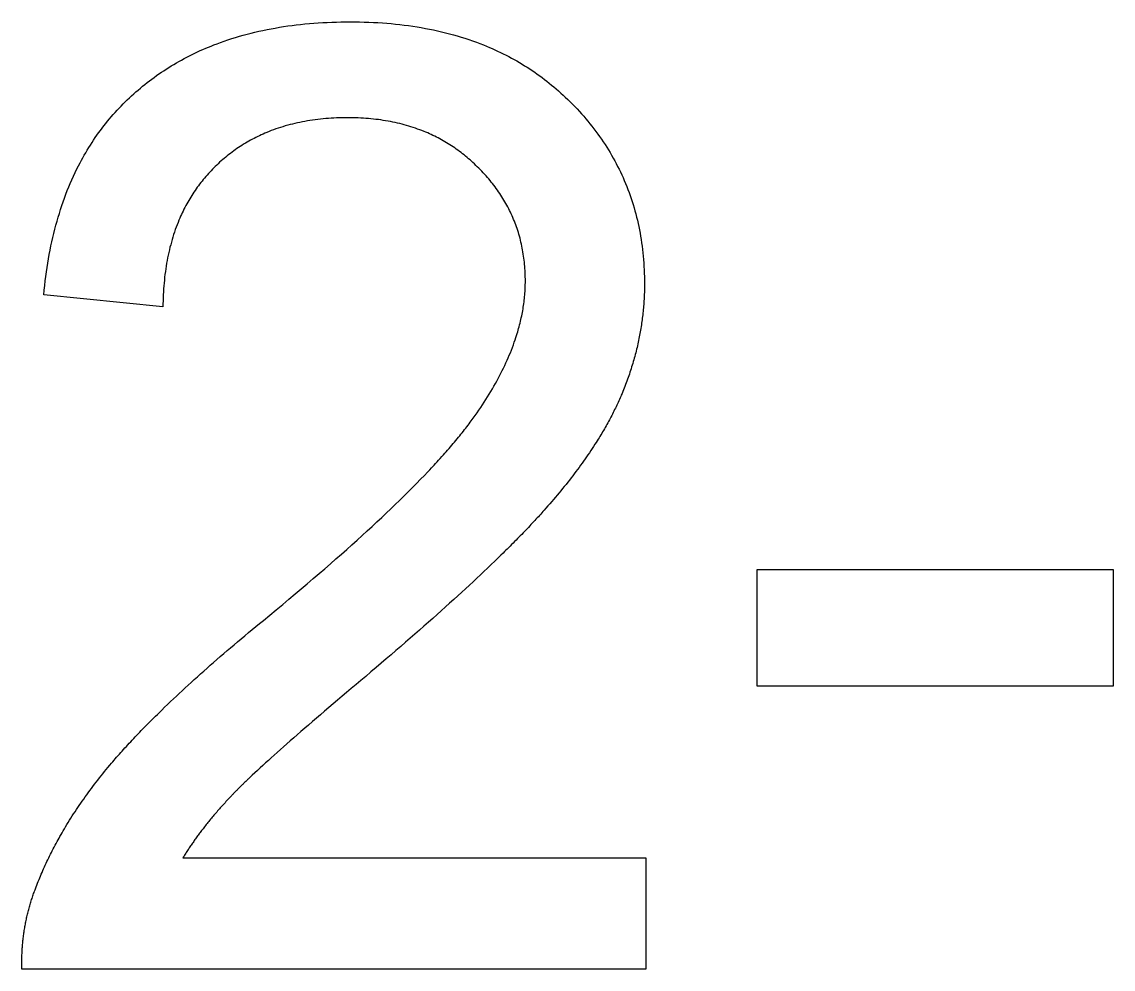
# Model space of a CAD drawing. Extents: x -115 to 95, y -60 to 60.
# Drawn here: x -78.701 to -75.232, y -1.5 to 1.512 of the extents above; entities that cross this region are included whole.
import ezdxf

# ---------------------------------------------------------------- set-up
doc = ezdxf.new("R2010")
doc.units = 0
doc.layers.add('ENGRAVE', color=5, linetype='Continuous')

msp = doc.modelspace()

# ---------------------------------------------------------------- linework, layer by layer
at = {"layer": 'ENGRAVE', "color": 5}
for points in [[(-78.3387, 1.2892), (-78.3316, 1.2953), (-78.3245, 1.3013), (-78.3174, 1.3073), (-78.3102, 1.3132), (-78.3029, 1.3189), (-78.2955, 1.3246), (-78.2881, 1.3302), (-78.2806, 1.3357), (-78.273, 1.3412), (-78.2654, 1.3465), (-78.2577, 1.3518), (-78.2499, 1.3569), (-78.2421, 1.362), (-78.2342, 1.367), (-78.2263, 1.372), (-78.2182, 1.3768), (-78.2101, 1.3816), (-78.202, 1.3862), (-78.1937, 1.3908), (-78.1855, 1.3953), (-78.1771, 1.3997), (-78.1687, 1.404), (-78.1603, 1.4083), (-78.1516, 1.4124), (-78.1429, 1.4166), (-78.1341, 1.4206), (-78.1254, 1.4245), (-78.1168, 1.4282), (-78.1083, 1.4318), (-78.0997, 1.4353), (-78.0907, 1.4389), (-78.0808, 1.4427), (-78.07, 1.4466), (-78.0583, 1.4508), (-78.0461, 1.4549), (-78.0338, 1.459), (-78.0216, 1.4628), (-78.0095, 1.4664), (-77.9973, 1.4698), (-77.9851, 1.4731), (-77.9727, 1.4763), (-77.9602, 1.4793), (-77.9475, 1.4823), (-77.9347, 1.4851), (-77.9218, 1.4877), (-77.9089, 1.4903), (-77.8958, 1.4926), (-77.8826, 1.4949), (-77.8693, 1.497), (-77.8559, 1.499), (-77.8424, 1.5008), (-77.8288, 1.5025), (-77.8151, 1.504), (-77.8013, 1.5055), (-77.7873, 1.5068), (-77.7733, 1.5079), (-77.7592, 1.509), (-77.7449, 1.5099), (-77.7306, 1.5106), (-77.7161, 1.5112), (-77.7015, 1.5116), (-77.6868, 1.5119), (-77.672, 1.5121), (-77.6572, 1.5123)], [(-77.6572, 1.5123), (-77.6424, 1.5121), (-77.6276, 1.5119), (-77.6129, 1.5116), (-77.5983, 1.5111), (-77.5838, 1.5105), (-77.5694, 1.5097), (-77.5552, 1.5088), (-77.541, 1.5077), (-77.527, 1.5065), (-77.5131, 1.5051), (-77.4993, 1.5036), (-77.4856, 1.5019), (-77.4719, 1.5001), (-77.4584, 1.4982), (-77.4451, 1.4961), (-77.4318, 1.4939), (-77.4186, 1.4915), (-77.4056, 1.489), (-77.3926, 1.4864), (-77.3797, 1.4836), (-77.367, 1.4806), (-77.3543, 1.4775), (-77.3418, 1.4743), (-77.3294, 1.4709), (-77.3172, 1.4674), (-77.3051, 1.4638), (-77.293, 1.46), (-77.2808, 1.456), (-77.2686, 1.4517), (-77.2565, 1.4474), (-77.2449, 1.443), (-77.234, 1.4388), (-77.2241, 1.4348), (-77.2149, 1.4309), (-77.2062, 1.4271), (-77.1975, 1.4232), (-77.1888, 1.4192), (-77.1799, 1.415), (-77.171, 1.4106), (-77.1622, 1.4062), (-77.1535, 1.4017), (-77.1449, 1.3971), (-77.1364, 1.3924), (-77.128, 1.3877), (-77.1196, 1.3828), (-77.1113, 1.3779), (-77.1031, 1.3728), (-77.0949, 1.3677), (-77.0868, 1.3625), (-77.0788, 1.3571), (-77.0708, 1.3517), (-77.0629, 1.3462), (-77.0551, 1.3406), (-77.0474, 1.3349), (-77.0397, 1.3291), (-77.0321, 1.3232), (-77.0245, 1.3173), (-77.0171, 1.3112), (-77.0097, 1.3051), (-77.0024, 1.2988), (-76.9951, 1.2924), (-76.988, 1.2859), (-76.9808, 1.2794), (-76.9737, 1.2729)], [(-78.6313, 0.6446), (-78.6298, 0.6592), (-78.6282, 0.6738), (-78.6266, 0.6884), (-78.6248, 0.7028), (-78.6229, 0.717), (-78.6208, 0.7311), (-78.6186, 0.7451), (-78.6163, 0.7589), (-78.6138, 0.7726), (-78.6112, 0.7863), (-78.6085, 0.7997), (-78.6056, 0.8131), (-78.6026, 0.8264), (-78.5995, 0.8395), (-78.5962, 0.8525), (-78.5929, 0.8653), (-78.5893, 0.8781), (-78.5857, 0.8907), (-78.5819, 0.9032), (-78.578, 0.9156), (-78.574, 0.9279), (-78.5698, 0.94), (-78.5655, 0.952), (-78.5611, 0.9638), (-78.5566, 0.9755), (-78.5519, 0.9871), (-78.5471, 0.9986), (-78.542, 1.0101), (-78.5367, 1.0218), (-78.5314, 1.0333), (-78.526, 1.0443), (-78.5209, 1.0545), (-78.5161, 1.0637), (-78.5116, 1.0722), (-78.5072, 1.0802), (-78.5027, 1.0881), (-78.4981, 1.0962), (-78.4932, 1.1043), (-78.4883, 1.1125), (-78.4832, 1.1206), (-78.4781, 1.1285), (-78.4729, 1.1364), (-78.4677, 1.1441), (-78.4624, 1.1518), (-78.457, 1.1594), (-78.4515, 1.1669), (-78.4459, 1.1743), (-78.4403, 1.1817), (-78.4345, 1.189), (-78.4287, 1.1962), (-78.4228, 1.2034), (-78.4168, 1.2105), (-78.4108, 1.2174), (-78.4046, 1.2243), (-78.3984, 1.2312), (-78.3921, 1.2379), (-78.3857, 1.2446), (-78.3792, 1.2512), (-78.3727, 1.2578), (-78.366, 1.2642), (-78.3593, 1.2705), (-78.3525, 1.2768), (-78.3456, 1.283), (-78.3387, 1.2892)], [(-76.9737, 1.2729), (-76.9661, 1.2654), (-76.9585, 1.2579), (-76.951, 1.2503), (-76.9435, 1.2428), (-76.9363, 1.2351), (-76.9291, 1.2274), (-76.9221, 1.2196), (-76.9153, 1.2118), (-76.9085, 1.2039), (-76.9019, 1.196), (-76.8953, 1.188), (-76.8889, 1.18), (-76.8826, 1.1719), (-76.8765, 1.1637), (-76.8704, 1.1555), (-76.8645, 1.1472), (-76.8587, 1.1389), (-76.853, 1.1306), (-76.8475, 1.1221), (-76.842, 1.1136), (-76.8367, 1.1051), (-76.8315, 1.0965), (-76.8264, 1.0879), (-76.8215, 1.0792), (-76.8166, 1.0704), (-76.8119, 1.0616), (-76.8073, 1.0527), (-76.8029, 1.0438), (-76.7985, 1.0349), (-76.7943, 1.0259), (-76.7902, 1.0168), (-76.7862, 1.0076), (-76.7822, 0.9983), (-76.7784, 0.9888), (-76.7747, 0.9793), (-76.7711, 0.9697), (-76.7677, 0.9601), (-76.7644, 0.9505), (-76.7612, 0.9408), (-76.7581, 0.931), (-76.7552, 0.9212), (-76.7523, 0.9113), (-76.7496, 0.9014), (-76.7471, 0.8914), (-76.7446, 0.8813), (-76.7423, 0.8712), (-76.7401, 0.861), (-76.7381, 0.8508), (-76.7361, 0.8405), (-76.7343, 0.8302), (-76.7326, 0.8198), (-76.7311, 0.8093), (-76.7296, 0.7988), (-76.7283, 0.7882), (-76.7271, 0.7776), (-76.726, 0.7669), (-76.7251, 0.7562), (-76.7243, 0.7454), (-76.7236, 0.7345), (-76.723, 0.7236), (-76.7226, 0.7126), (-76.7224, 0.7016), (-76.7222, 0.6905), (-76.722, 0.6794)], [(-77.6654, 1.2074), (-77.6743, 1.2073), (-77.6832, 1.2071), (-77.6921, 1.2069), (-77.7009, 1.2066), (-77.7096, 1.2062), (-77.7183, 1.2057), (-77.7269, 1.2051), (-77.7354, 1.2044), (-77.7439, 1.2037), (-77.7523, 1.2028), (-77.7607, 1.2018), (-77.769, 1.2008), (-77.7772, 1.1997), (-77.7854, 1.1984), (-77.7935, 1.1971), (-77.8015, 1.1957), (-77.8095, 1.1942), (-77.8175, 1.1926), (-77.8253, 1.1909), (-77.8331, 1.1891), (-77.8409, 1.1872), (-77.8486, 1.1853), (-77.8562, 1.1832), (-77.8638, 1.1811), (-77.8712, 1.1789), (-77.8786, 1.1766), (-77.886, 1.1741), (-77.8934, 1.1716), (-77.9009, 1.1689), (-77.9082, 1.1662), (-77.9153, 1.1634), (-77.9221, 1.1607), (-77.9284, 1.158), (-77.9343, 1.1554), (-77.94, 1.1529), (-77.9457, 1.1502), (-77.9514, 1.1475), (-77.9571, 1.1446), (-77.9628, 1.1417), (-77.9685, 1.1387), (-77.9742, 1.1357), (-77.9797, 1.1326), (-77.9853, 1.1294), (-77.9907, 1.1262), (-77.9961, 1.1229), (-78.0015, 1.1195), (-78.0069, 1.1161), (-78.0122, 1.1126), (-78.0175, 1.109), (-78.0227, 1.1054), (-78.0278, 1.1017), (-78.033, 1.098), (-78.038, 1.0941), (-78.0431, 1.0903), (-78.0481, 1.0863), (-78.053, 1.0823), (-78.0579, 1.0782), (-78.0628, 1.0741), (-78.0676, 1.0698), (-78.0724, 1.0655), (-78.0771, 1.0612), (-78.0818, 1.0567), (-78.0864, 1.0522), (-78.0911, 1.0477)], [(-77.2582, 1.0559), (-77.2627, 1.0602), (-77.2673, 1.0645), (-77.2719, 1.0688), (-77.2765, 1.073), (-77.2812, 1.0771), (-77.2859, 1.0811), (-77.2907, 1.0851), (-77.2955, 1.089), (-77.3003, 1.0928), (-77.3052, 1.0966), (-77.3101, 1.1003), (-77.3151, 1.104), (-77.3201, 1.1075), (-77.3251, 1.1111), (-77.3302, 1.1145), (-77.3354, 1.1179), (-77.3405, 1.1213), (-77.3457, 1.1245), (-77.351, 1.1278), (-77.3563, 1.1309), (-77.3616, 1.134), (-77.3669, 1.137), (-77.3723, 1.14), (-77.3778, 1.1429), (-77.3833, 1.1457), (-77.3889, 1.1485), (-77.3945, 1.1512), (-77.4, 1.1538), (-77.4055, 1.1563), (-77.411, 1.1588), (-77.4168, 1.1612), (-77.4228, 1.1637), (-77.4293, 1.1663), (-77.4361, 1.1689), (-77.4431, 1.1714), (-77.4501, 1.1739), (-77.4572, 1.1763), (-77.4642, 1.1786), (-77.4712, 1.1807), (-77.4783, 1.1828), (-77.4854, 1.1848), (-77.4927, 1.1867), (-77.5, 1.1886), (-77.5073, 1.1903), (-77.5147, 1.192), (-77.5222, 1.1936), (-77.5296, 1.195), (-77.5372, 1.1965), (-77.5448, 1.1978), (-77.5525, 1.199), (-77.5602, 1.2002), (-77.568, 1.2012), (-77.5758, 1.2022), (-77.5837, 1.2031), (-77.5916, 1.2039), (-77.5996, 1.2046), (-77.6076, 1.2053), (-77.6157, 1.2058), (-77.6238, 1.2063), (-77.6321, 1.2067), (-77.6403, 1.2069), (-77.6487, 1.2071), (-77.657, 1.2073), (-77.6654, 1.2074)], [(-78.0911, 1.0477), (-78.0954, 1.0433), (-78.0998, 1.0388), (-78.1041, 1.0342), (-78.1083, 1.0296), (-78.1125, 1.025), (-78.1166, 1.0203), (-78.1206, 1.0156), (-78.1246, 1.0108), (-78.1285, 1.0059), (-78.1323, 1.0011), (-78.1361, 0.9961), (-78.1399, 0.9912), (-78.1435, 0.9861), (-78.1472, 0.9811), (-78.1507, 0.976), (-78.1542, 0.9708), (-78.1576, 0.9656), (-78.161, 0.9603), (-78.1643, 0.955), (-78.1676, 0.9496), (-78.1707, 0.9443), (-78.1739, 0.9388), (-78.1769, 0.9333), (-78.1799, 0.9278), (-78.1829, 0.9221), (-78.1858, 0.9164), (-78.1886, 0.9107), (-78.1913, 0.9051), (-78.1939, 0.8996), (-78.1965, 0.894), (-78.1991, 0.8881), (-78.2018, 0.8817), (-78.2046, 0.8747), (-78.2076, 0.8671), (-78.2106, 0.8593), (-78.2135, 0.8514), (-78.2162, 0.8435), (-78.2188, 0.8356), (-78.2213, 0.8277), (-78.2236, 0.8198), (-78.2259, 0.8118), (-78.2281, 0.8036), (-78.2303, 0.7954), (-78.2323, 0.7871), (-78.2342, 0.7787), (-78.2361, 0.7703), (-78.2378, 0.7618), (-78.2394, 0.7532), (-78.241, 0.7445), (-78.2424, 0.7358), (-78.2438, 0.727), (-78.245, 0.7181), (-78.2462, 0.7091), (-78.2473, 0.7001), (-78.2482, 0.691), (-78.2491, 0.6818), (-78.2499, 0.6726), (-78.2506, 0.6633), (-78.2512, 0.6539), (-78.2517, 0.6444), (-78.2521, 0.6348), (-78.2523, 0.6251), (-78.2525, 0.6154), (-78.2527, 0.6057)], [(-77.1006, 0.6876), (-77.1007, 0.6944), (-77.1008, 0.7012), (-77.101, 0.708), (-77.1012, 0.7148), (-77.1016, 0.7215), (-77.102, 0.7282), (-77.1025, 0.7348), (-77.1031, 0.7415), (-77.1038, 0.748), (-77.1045, 0.7546), (-77.1053, 0.7611), (-77.1062, 0.7676), (-77.1072, 0.774), (-77.1082, 0.7804), (-77.1093, 0.7868), (-77.1105, 0.7931), (-77.1118, 0.7994), (-77.1132, 0.8057), (-77.1146, 0.812), (-77.1161, 0.8182), (-77.1177, 0.8243), (-77.1194, 0.8305), (-77.1211, 0.8366), (-77.123, 0.8426), (-77.1249, 0.8487), (-77.1268, 0.8547), (-77.1289, 0.8606), (-77.131, 0.8666), (-77.1332, 0.8725), (-77.1355, 0.8783), (-77.1379, 0.8841), (-77.1403, 0.8899), (-77.1428, 0.8957), (-77.1454, 0.9013), (-77.1481, 0.907), (-77.1508, 0.9126), (-77.1536, 0.9181), (-77.1565, 0.9237), (-77.1594, 0.9292), (-77.1625, 0.9347), (-77.1656, 0.9401), (-77.1688, 0.9455), (-77.172, 0.9509), (-77.1754, 0.9562), (-77.1788, 0.9615), (-77.1823, 0.9668), (-77.1859, 0.972), (-77.1895, 0.9772), (-77.1932, 0.9824), (-77.197, 0.9876), (-77.2009, 0.9927), (-77.2048, 0.9977), (-77.2089, 1.0028), (-77.213, 1.0078), (-77.2171, 1.0127), (-77.2214, 1.0177), (-77.2257, 1.0226), (-77.2301, 1.0274), (-77.2346, 1.0323), (-77.2392, 1.0371), (-77.2438, 1.0418), (-77.2486, 1.0465), (-77.2534, 1.0512), (-77.2582, 1.0559)], [(-77.2725, 0.2435), (-77.2664, 0.2521), (-77.2603, 0.2606), (-77.2543, 0.2691), (-77.2484, 0.2777), (-77.2426, 0.2862), (-77.237, 0.2946), (-77.2315, 0.3031), (-77.2261, 0.3115), (-77.2208, 0.3199), (-77.2156, 0.3283), (-77.2106, 0.3367), (-77.2056, 0.3451), (-77.2008, 0.3534), (-77.196, 0.3618), (-77.1914, 0.3701), (-77.1869, 0.3784), (-77.1826, 0.3867), (-77.1783, 0.3949), (-77.1742, 0.4032), (-77.1701, 0.4114), (-77.1662, 0.4196), (-77.1624, 0.4278), (-77.1587, 0.436), (-77.1551, 0.4441), (-77.1517, 0.4522), (-77.1483, 0.4602), (-77.1451, 0.4683), (-77.1419, 0.4766), (-77.1388, 0.485), (-77.1358, 0.4934), (-77.133, 0.5014), (-77.1306, 0.5087), (-77.1285, 0.5152), (-77.1267, 0.5209), (-77.1251, 0.5263), (-77.1235, 0.5316), (-77.122, 0.5371), (-77.1204, 0.5428), (-77.1189, 0.5485), (-77.1175, 0.5543), (-77.1161, 0.56), (-77.1147, 0.5657), (-77.1135, 0.5713), (-77.1123, 0.5769), (-77.1112, 0.5825), (-77.1101, 0.5881), (-77.1091, 0.5937), (-77.1081, 0.5993), (-77.1072, 0.6049), (-77.1063, 0.6105), (-77.1056, 0.616), (-77.1048, 0.6216), (-77.1042, 0.6271), (-77.1035, 0.6327), (-77.103, 0.6382), (-77.1025, 0.6437), (-77.102, 0.6493), (-77.1017, 0.6548), (-77.1013, 0.6603), (-77.1011, 0.6657), (-77.1009, 0.6712), (-77.1008, 0.6767), (-77.1007, 0.6821), (-77.1006, 0.6876)], [(-76.722, 0.6794), (-76.7221, 0.6739), (-76.7221, 0.6684), (-76.7222, 0.6629), (-76.7223, 0.6574), (-76.7225, 0.652), (-76.7226, 0.6465), (-76.7229, 0.641), (-76.7231, 0.6355), (-76.7234, 0.6301), (-76.7237, 0.6246), (-76.7241, 0.6191), (-76.7245, 0.6137), (-76.7249, 0.6082), (-76.7254, 0.6028), (-76.7259, 0.5973), (-76.7264, 0.5919), (-76.727, 0.5864), (-76.7276, 0.581), (-76.7282, 0.5755), (-76.7289, 0.5701), (-76.7296, 0.5647), (-76.7303, 0.5592), (-76.7311, 0.5538), (-76.7319, 0.5484), (-76.7327, 0.543), (-76.7336, 0.5375), (-76.7345, 0.5321), (-76.7355, 0.5267), (-76.7364, 0.5213), (-76.7374, 0.516), (-76.7385, 0.5106), (-76.7396, 0.5051), (-76.7407, 0.4995), (-76.7419, 0.4938), (-76.7432, 0.4881), (-76.7445, 0.4824), (-76.7458, 0.4768), (-76.7472, 0.4711), (-76.7486, 0.4655), (-76.75, 0.4599), (-76.7515, 0.4542), (-76.753, 0.4486), (-76.7545, 0.4429), (-76.7561, 0.4373), (-76.7577, 0.4317), (-76.7594, 0.4261), (-76.7611, 0.4204), (-76.7628, 0.4148), (-76.7646, 0.4092), (-76.7664, 0.4036), (-76.7682, 0.398), (-76.7701, 0.3924), (-76.7721, 0.3868), (-76.774, 0.3812), (-76.776, 0.3756), (-76.7781, 0.37), (-76.7801, 0.3644), (-76.7822, 0.3588), (-76.7844, 0.3532), (-76.7866, 0.3477), (-76.7888, 0.3421), (-76.7911, 0.3365), (-76.7934, 0.3309), (-76.7957, 0.3254)], [(-78.2527, 0.6057), (-78.6313, 0.6446)], [(-76.7957, 0.3254), (-76.7977, 0.3208), (-76.7997, 0.3162), (-76.8017, 0.3116), (-76.8038, 0.3069), (-76.8059, 0.3023), (-76.808, 0.2977), (-76.8102, 0.293), (-76.8124, 0.2884), (-76.8146, 0.2838), (-76.8169, 0.2791), (-76.8192, 0.2744), (-76.8215, 0.2698), (-76.8239, 0.2651), (-76.8263, 0.2604), (-76.8288, 0.2557), (-76.8312, 0.251), (-76.8337, 0.2463), (-76.8363, 0.2416), (-76.8389, 0.2369), (-76.8415, 0.2322), (-76.8441, 0.2275), (-76.8468, 0.2228), (-76.8495, 0.218), (-76.8523, 0.2132), (-76.8551, 0.2084), (-76.858, 0.2036), (-76.8608, 0.1988), (-76.8636, 0.1942), (-76.8664, 0.1897), (-76.8692, 0.1852), (-76.8722, 0.1804), (-76.8755, 0.175), (-76.8794, 0.169), (-76.8836, 0.1624), (-76.8881, 0.1556), (-76.8927, 0.1487), (-76.8972, 0.1419), (-76.9017, 0.1353), (-76.9062, 0.1288), (-76.9108, 0.1222), (-76.9155, 0.1156), (-76.9203, 0.1089), (-76.9251, 0.1022), (-76.93, 0.0955), (-76.935, 0.0888), (-76.94, 0.082), (-76.9451, 0.0753), (-76.9502, 0.0686), (-76.9554, 0.0618), (-76.9607, 0.0551), (-76.966, 0.0483), (-76.9714, 0.0415), (-76.9769, 0.0347), (-76.9824, 0.0279), (-76.988, 0.021), (-76.9937, 0.0142), (-76.9994, 0.0074), (-77.0052, 0.0005), (-77.011, -0.0064), (-77.017, -0.0133), (-77.023, -0.0202), (-77.029, -0.0271), (-77.0351, -0.034), (-77.0413, -0.0409)], [(-77.9335, -0.3909), (-77.9129, -0.3739), (-77.8924, -0.3569), (-77.872, -0.34), (-77.852, -0.3233), (-77.8323, -0.3068), (-77.8129, -0.2905), (-77.7939, -0.2743), (-77.7751, -0.2583), (-77.7566, -0.2424), (-77.7384, -0.2267), (-77.7205, -0.2111), (-77.7029, -0.1957), (-77.6856, -0.1804), (-77.6685, -0.1653), (-77.6518, -0.1503), (-77.6354, -0.1355), (-77.6192, -0.1209), (-77.6034, -0.1064), (-77.5878, -0.0921), (-77.5725, -0.0779), (-77.5574, -0.0637), (-77.5427, -0.0498), (-77.5283, -0.0361), (-77.5143, -0.0226), (-77.5007, -0.0095), (-77.4874, 0.0035), (-77.4742, 0.0166), (-77.4607, 0.0301), (-77.447, 0.044), (-77.4338, 0.0576), (-77.4218, 0.07), (-77.4118, 0.0804), (-77.4045, 0.088), (-77.3992, 0.0937), (-77.395, 0.0982), (-77.391, 0.1026), (-77.3865, 0.1075), (-77.3815, 0.1129), (-77.3763, 0.1186), (-77.3711, 0.1243), (-77.3662, 0.1297), (-77.3614, 0.1351), (-77.3568, 0.1403), (-77.3523, 0.1454), (-77.3477, 0.1506), (-77.3432, 0.1558), (-77.3388, 0.1609), (-77.3343, 0.1661), (-77.33, 0.1712), (-77.3258, 0.1762), (-77.3216, 0.1812), (-77.3174, 0.1862), (-77.3133, 0.1912), (-77.3093, 0.1961), (-77.3054, 0.201), (-77.3015, 0.2058), (-77.2976, 0.2107), (-77.2939, 0.2155), (-77.2901, 0.2202), (-77.2865, 0.2249), (-77.2829, 0.2296), (-77.2794, 0.2343), (-77.276, 0.2389), (-77.2725, 0.2435)], [(-77.0413, -0.0409), (-77.0448, -0.0449), (-77.0484, -0.049), (-77.052, -0.053), (-77.0557, -0.0571), (-77.0594, -0.0612), (-77.0632, -0.0653), (-77.067, -0.0695), (-77.0709, -0.0737), (-77.0748, -0.0779), (-77.0788, -0.0822), (-77.0828, -0.0865), (-77.0869, -0.0908), (-77.091, -0.0952), (-77.0951, -0.0995), (-77.0993, -0.104), (-77.1036, -0.1084), (-77.1079, -0.1129), (-77.1123, -0.1174), (-77.1167, -0.122), (-77.1211, -0.1265), (-77.1256, -0.131), (-77.1301, -0.1356), (-77.1347, -0.1403), (-77.1394, -0.1451), (-77.1444, -0.15), (-77.1493, -0.155), (-77.1541, -0.1598), (-77.1585, -0.1642), (-77.1625, -0.1681), (-77.1666, -0.1722), (-77.1717, -0.1772), (-77.1783, -0.1837), (-77.1872, -0.1923), (-77.1977, -0.2025), (-77.2091, -0.2135), (-77.2209, -0.2248), (-77.2325, -0.2358), (-77.2438, -0.2466), (-77.2552, -0.2572), (-77.2667, -0.268), (-77.2785, -0.279), (-77.2907, -0.2902), (-77.3031, -0.3016), (-77.3156, -0.3131), (-77.3284, -0.3247), (-77.3413, -0.3365), (-77.3545, -0.3483), (-77.3678, -0.3603), (-77.3813, -0.3723), (-77.395, -0.3846), (-77.409, -0.3969), (-77.4231, -0.4094), (-77.4374, -0.422), (-77.452, -0.4347), (-77.4667, -0.4476), (-77.4816, -0.4606), (-77.4967, -0.4737), (-77.512, -0.4869), (-77.5275, -0.5002), (-77.5433, -0.5137), (-77.5593, -0.5274), (-77.5754, -0.5412), (-77.5917, -0.555), (-77.6081, -0.5689)], [(-76.3639, -0.5996), (-76.3639, -0.2292)], [(-76.3639, -0.2292), (-75.2323, -0.2292)], [(-75.2323, -0.2292), (-75.2323, -0.5996)], [(-78.4164, -0.8452), (-78.4123, -0.8404), (-78.4082, -0.8356), (-78.404, -0.8308), (-78.3998, -0.8259), (-78.3955, -0.8211), (-78.3912, -0.8162), (-78.3869, -0.8114), (-78.3825, -0.8064), (-78.378, -0.8015), (-78.3736, -0.7966), (-78.369, -0.7916), (-78.3645, -0.7867), (-78.3599, -0.7817), (-78.3552, -0.7767), (-78.3505, -0.7716), (-78.3457, -0.7666), (-78.341, -0.7615), (-78.3361, -0.7564), (-78.3312, -0.7513), (-78.3263, -0.7462), (-78.3214, -0.7411), (-78.3164, -0.736), (-78.3114, -0.7308), (-78.3062, -0.7256), (-78.301, -0.7202), (-78.2957, -0.7149), (-78.2904, -0.7096), (-78.2854, -0.7046), (-78.2807, -0.6999), (-78.2758, -0.695), (-78.2704, -0.6897), (-78.264, -0.6834), (-78.2562, -0.6759), (-78.2475, -0.6674), (-78.2382, -0.6584), (-78.2287, -0.6493), (-78.2193, -0.6405), (-78.2101, -0.6318), (-78.201, -0.6232), (-78.1917, -0.6146), (-78.1822, -0.6058), (-78.1726, -0.597), (-78.1628, -0.588), (-78.153, -0.5791), (-78.143, -0.5701), (-78.1329, -0.561), (-78.1228, -0.552), (-78.1125, -0.5429), (-78.1021, -0.5337), (-78.0916, -0.5245), (-78.081, -0.5152), (-78.0703, -0.5059), (-78.0595, -0.4966), (-78.0486, -0.4872), (-78.0376, -0.4778), (-78.0264, -0.4683), (-78.0152, -0.4588), (-78.0039, -0.4492), (-77.9924, -0.4396), (-77.9808, -0.4299), (-77.9691, -0.4202), (-77.9573, -0.4105), (-77.9454, -0.4007), (-77.9335, -0.3909)], [(-77.6081, -0.5689), (-77.6235, -0.5819), (-77.6388, -0.5947), (-77.654, -0.6075), (-77.6689, -0.6201), (-77.6834, -0.6324), (-77.6977, -0.6445), (-77.7117, -0.6564), (-77.7254, -0.6681), (-77.7388, -0.6796), (-77.752, -0.6909), (-77.7649, -0.702), (-77.7776, -0.7129), (-77.79, -0.7236), (-77.8021, -0.7341), (-77.8139, -0.7444), (-77.8255, -0.7545), (-77.8368, -0.7643), (-77.8479, -0.774), (-77.8586, -0.7835), (-77.8692, -0.7928), (-77.8795, -0.802), (-77.8895, -0.8109), (-77.8992, -0.8196), (-77.9086, -0.828), (-77.9176, -0.8361), (-77.9263, -0.844), (-77.935, -0.8519), (-77.9437, -0.86), (-77.9526, -0.8682), (-77.9611, -0.8762), (-77.9687, -0.8832), (-77.9746, -0.8888), (-77.9784, -0.8924), (-77.9807, -0.8946), (-77.9822, -0.896), (-77.9835, -0.8972), (-77.9852, -0.8989), (-77.9873, -0.9009), (-77.9896, -0.9032), (-77.992, -0.9054), (-77.9941, -0.9075), (-77.9962, -0.9094), (-77.9981, -0.9113), (-78, -0.9132), (-78.0019, -0.9151), (-78.0038, -0.917), (-78.0057, -0.9188), (-78.0076, -0.9207), (-78.0095, -0.9225), (-78.0113, -0.9243), (-78.0131, -0.9261), (-78.0148, -0.9279), (-78.0165, -0.9296), (-78.0182, -0.9314), (-78.0199, -0.9331), (-78.0216, -0.9347), (-78.0232, -0.9364), (-78.0248, -0.9381), (-78.0263, -0.9397), (-78.0279, -0.9413), (-78.0294, -0.9428), (-78.0309, -0.9444), (-78.0323, -0.9459), (-78.0338, -0.9475)], [(-75.2323, -0.5996), (-76.3639, -0.5996)], [(-78.6579, -1.2442), (-78.6557, -1.2384), (-78.6535, -1.2326), (-78.6512, -1.2269), (-78.649, -1.2211), (-78.6466, -1.2153), (-78.6443, -1.2095), (-78.6419, -1.2038), (-78.6394, -1.198), (-78.637, -1.1922), (-78.6345, -1.1865), (-78.6319, -1.1807), (-78.6293, -1.175), (-78.6267, -1.1692), (-78.624, -1.1634), (-78.6213, -1.1577), (-78.6186, -1.152), (-78.6158, -1.1462), (-78.613, -1.1405), (-78.6102, -1.1347), (-78.6073, -1.129), (-78.6044, -1.1233), (-78.6015, -1.1175), (-78.5985, -1.1118), (-78.5954, -1.1061), (-78.5924, -1.1003), (-78.5892, -1.0945), (-78.5861, -1.0888), (-78.583, -1.0832), (-78.5799, -1.0776), (-78.5767, -1.0721), (-78.5734, -1.0664), (-78.5699, -1.0603), (-78.5661, -1.0539), (-78.5621, -1.0471), (-78.5579, -1.0402), (-78.5536, -1.0332), (-78.5494, -1.0264), (-78.5451, -1.0196), (-78.5409, -1.0129), (-78.5365, -1.0062), (-78.5321, -0.9995), (-78.5277, -0.9927), (-78.5232, -0.986), (-78.5186, -0.9792), (-78.514, -0.9725), (-78.5093, -0.9657), (-78.5046, -0.959), (-78.4998, -0.9523), (-78.495, -0.9456), (-78.4901, -0.9389), (-78.4852, -0.9321), (-78.4802, -0.9254), (-78.4752, -0.9187), (-78.4701, -0.912), (-78.465, -0.9053), (-78.4598, -0.8986), (-78.4546, -0.8919), (-78.4493, -0.8852), (-78.4439, -0.8785), (-78.4385, -0.8719), (-78.4331, -0.8652), (-78.4276, -0.8585), (-78.422, -0.8518), (-78.4164, -0.8452)], [(-78.0338, -0.9475), (-78.0369, -0.9508), (-78.04, -0.9541), (-78.0431, -0.9574), (-78.0462, -0.9607), (-78.0493, -0.964), (-78.0524, -0.9673), (-78.0554, -0.9706), (-78.0584, -0.9739), (-78.0614, -0.9772), (-78.0644, -0.9805), (-78.0674, -0.9838), (-78.0703, -0.9871), (-78.0732, -0.9904), (-78.0761, -0.9937), (-78.079, -0.997), (-78.0819, -1.0003), (-78.0848, -1.0036), (-78.0876, -1.0069), (-78.0904, -1.0103), (-78.0932, -1.0136), (-78.096, -1.0169), (-78.0988, -1.0202), (-78.1015, -1.0235), (-78.1042, -1.0268), (-78.1069, -1.0301), (-78.1096, -1.0335), (-78.1122, -1.0368), (-78.1149, -1.0401), (-78.1176, -1.0435), (-78.1203, -1.0469), (-78.1229, -1.0503), (-78.1253, -1.0534), (-78.1277, -1.0565), (-78.1299, -1.0593), (-78.132, -1.0622), (-78.1341, -1.065), (-78.1362, -1.0678), (-78.1384, -1.0707), (-78.1405, -1.0736), (-78.1426, -1.0765), (-78.1448, -1.0794), (-78.1468, -1.0823), (-78.1489, -1.0852), (-78.151, -1.088), (-78.153, -1.0909), (-78.155, -1.0938), (-78.1571, -1.0967), (-78.1591, -1.0996), (-78.1611, -1.1025), (-78.163, -1.1054), (-78.165, -1.1083), (-78.167, -1.1112), (-78.1689, -1.1141), (-78.1708, -1.117), (-78.1727, -1.1199), (-78.1746, -1.1228), (-78.1765, -1.1257), (-78.1784, -1.1286), (-78.1802, -1.1315), (-78.1821, -1.1344), (-78.1839, -1.1373), (-78.1857, -1.1402), (-78.1875, -1.1431), (-78.1893, -1.146)], [(-78.1893, -1.146), (-76.7179, -1.146)], [(-76.7179, -1.146), (-76.7179, -1.5)], [(-78.7009, -1.5), (-78.701, -1.4958), (-78.7011, -1.4917), (-78.7011, -1.4875), (-78.7012, -1.4833), (-78.7012, -1.4792), (-78.7012, -1.475), (-78.7012, -1.4709), (-78.7011, -1.4667), (-78.701, -1.4626), (-78.7009, -1.4584), (-78.7008, -1.4543), (-78.7006, -1.4502), (-78.7004, -1.4461), (-78.7002, -1.442), (-78.7, -1.4378), (-78.6997, -1.4337), (-78.6994, -1.4296), (-78.6991, -1.4256), (-78.6988, -1.4215), (-78.6984, -1.4174), (-78.698, -1.4133), (-78.6976, -1.4092), (-78.6972, -1.4052), (-78.6967, -1.4011), (-78.6962, -1.397), (-78.6957, -1.393), (-78.6951, -1.3889), (-78.6946, -1.3849), (-78.694, -1.3809), (-78.6934, -1.3768), (-78.6927, -1.3728), (-78.6921, -1.3688), (-78.6914, -1.3648), (-78.6907, -1.3608), (-78.6899, -1.3569), (-78.6892, -1.3529), (-78.6884, -1.349), (-78.6876, -1.345), (-78.6868, -1.3411), (-78.6859, -1.3372), (-78.685, -1.3332), (-78.6841, -1.3293), (-78.6832, -1.3254), (-78.6822, -1.3215), (-78.6812, -1.3176), (-78.6802, -1.3137), (-78.6792, -1.3098), (-78.6781, -1.3059), (-78.6771, -1.302), (-78.676, -1.2981), (-78.6748, -1.2942), (-78.6737, -1.2903), (-78.6725, -1.2865), (-78.6713, -1.2826), (-78.6701, -1.2787), (-78.6688, -1.2749), (-78.6675, -1.271), (-78.6662, -1.2672), (-78.6649, -1.2633), (-78.6636, -1.2595), (-78.6622, -1.2557), (-78.6608, -1.2518), (-78.6593, -1.248), (-78.6579, -1.2442)], [(-76.7179, -1.5), (-78.7009, -1.5)]]:
    msp.add_lwpolyline(points, dxfattribs=at)

doc.saveas('drawing.dxf')
